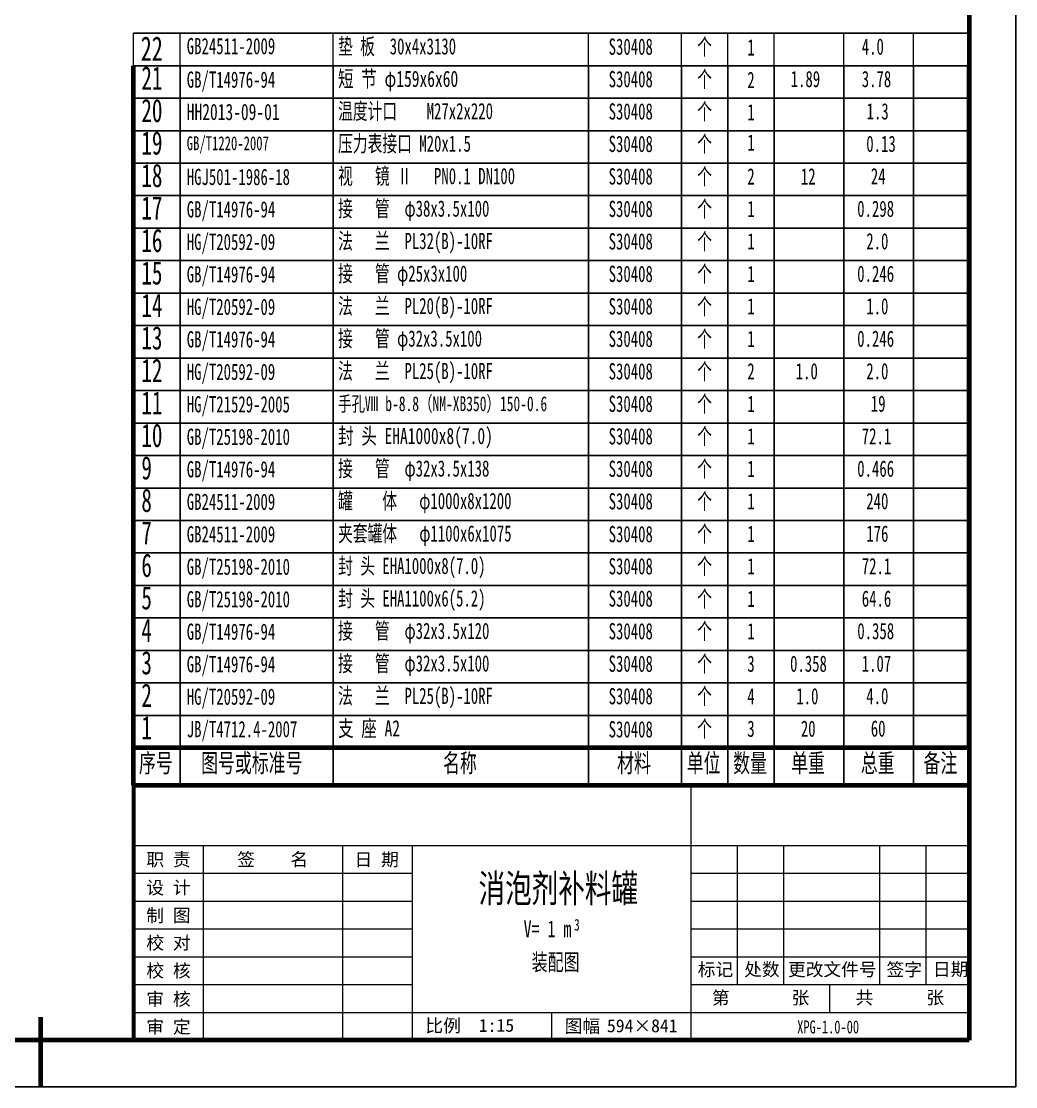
# Model space of a CAD drawing. Header units: millimetres. Extents: x -3150 to 3150, y -4455 to 4455.
# Drawn here: x -63 to 3150, y -4455 to -1011 of the extents above; entities that cross this region are included whole.
import ezdxf
from ezdxf.enums import TextEntityAlignment as Align

# ---------------------------------------------------------------- set-up
doc = ezdxf.new("R2010")
doc.units = ezdxf.units.MM
doc.layers.get('0').update_dxf_attribs({"lineweight": 0})
for name, color, linetype, lineweight in [('A 粗实线', 1, 'Continuous', 60), ('B 细实线', 7, 'Continuous', 20), ('C 文 字', 2, 'Continuous', 35), ('CAXAEB0', 7, 'Continuous', 70), ('CAXA尺寸线层', 3, 'Continuous', 25), ('CAXA细实线层', 7, 'Continuous', 25), ('J 标注尺寸', 2, 'Continuous', 35)]:
    doc.layers.add(name, color=color, linetype=linetype, lineweight=lineweight)
doc.styles.add('HZTXT', font='SimSun.ttf', dxfattribs={"width": 0.7})
doc.styles.add('标准', font='SimSun.ttf', dxfattribs={"width": 0.667})
doc.styles.add('标题中文', font='SIMFANG.TTF', dxfattribs={"width": 0.7})

# ---------------------------------------------------------------- blocks, each defined once
blk = doc.blocks.new('CAXBLOCK0', base_point=(3000, -4305))
at = {"layer": 'CAXAEB0', "color": 0, "linetype": 'Continuous', "lineweight": 25}
for p, q in [((3150, 4455), (3150, -4455)), ((3150, -4455), (-3150, -4455))]:
    blk.add_line(p, q, dxfattribs=at)
at = {"layer": 'CAXAEB0', "color": 0, "linetype": 'Continuous', "lineweight": 70}
for p, q in [((3000, 4305), (3000, -4305)), ((0, -4455), (0, -4230)), ((3000, -4305), (-2775, -4305))]:
    blk.add_line(p, q, dxfattribs=at)
blk = doc.blocks.new('CAXBLOCK104', base_point=(0, 0))
at = {"layer": 'CAXAEB0', "color": 0, "linetype": 'Continuous', "lineweight": 70}
for p, q in [((300, -3569.894985), (300, -3449.894985)), ((450, -3449.894985), (300, -3449.894985)), ((300, -3569.894985), (450, -3569.894985))]:
    blk.add_line(p, q, dxfattribs=at)
at = {"layer": 'CAXAEB0', "color": 0, "linetype": 'Continuous', "lineweight": 25}
blk.add_line((450, -3449.894985), (450, -3569.894985), dxfattribs=at)
at = {"layer": 'CAXAEB0', "color": 0, "linetype": 'Continuous', "lineweight": 25, "insert": (317.1726, -3468.794985), "char_height": 60, "attachment_point": 1, "style": '标准'}
blk.add_mtext('\\fSimSun|b0|i0|p34;序号', dxfattribs=at)
blk = doc.blocks.new('CAXBLOCK105', base_point=(0, 0))
at = {"layer": 'CAXAEB0', "color": 0, "linetype": 'Continuous', "lineweight": 25}
for p, q in [((450, -3569.894985), (450, -3449.894985)), ((945, -3449.894985), (945, -3569.894985))]:
    blk.add_line(p, q, dxfattribs=at)
at = {"layer": 'CAXAEB0', "color": 0, "linetype": 'Continuous', "lineweight": 70}
for p, q in [((945, -3449.894985), (450, -3449.894985)), ((450, -3569.894985), (945, -3569.894985))]:
    blk.add_line(p, q, dxfattribs=at)
at = {"layer": 'CAXAEB0', "color": 0, "linetype": 'Continuous', "lineweight": 25, "insert": (518.0178, -3468.794985), "char_height": 60, "attachment_point": 1, "style": '标准'}
blk.add_mtext('\\fSimSun|b0|i0|p34;图号或标准号', dxfattribs=at)
blk = doc.blocks.new('CAXBLOCK106', base_point=(0, 0))
at = {"layer": 'CAXAEB0', "color": 0, "linetype": 'Continuous', "lineweight": 25}
for p, q in [((945, -3569.894985), (945, -3449.894985)), ((1770, -3449.894985), (1770, -3569.894985))]:
    blk.add_line(p, q, dxfattribs=at)
at = {"layer": 'CAXAEB0', "color": 0, "linetype": 'Continuous', "lineweight": 70}
for p, q in [((1770, -3449.894985), (945, -3449.894985)), ((945, -3569.894985), (1770, -3569.894985))]:
    blk.add_line(p, q, dxfattribs=at)
at = {"layer": 'CAXAEB0', "color": 0, "linetype": 'Continuous', "lineweight": 25, "insert": (1299.6726, -3468.794985), "char_height": 60, "attachment_point": 1, "style": '标准'}
blk.add_mtext('\\fSimSun|b0|i0|p34;名称', dxfattribs=at)
blk = doc.blocks.new('CAXBLOCK107', base_point=(0, 0))
at = {"layer": 'CAXAEB0', "color": 0, "linetype": 'Continuous', "lineweight": 25}
for p, q in [((1770, -3569.894985), (1770, -3449.894985)), ((2070, -3449.894985), (2070, -3569.894985))]:
    blk.add_line(p, q, dxfattribs=at)
at = {"layer": 'CAXAEB0', "color": 0, "linetype": 'Continuous', "lineweight": 70}
for p, q in [((2070, -3449.894985), (1770, -3449.894985)), ((1770, -3569.894985), (2070, -3569.894985))]:
    blk.add_line(p, q, dxfattribs=at)
at = {"layer": 'CAXAEB0', "color": 0, "linetype": 'Continuous', "lineweight": 25, "insert": (1862.1726, -3468.794985), "char_height": 60, "attachment_point": 1, "style": '标准'}
blk.add_mtext('\\fSimSun|b0|i0|p34;材料', dxfattribs=at)
blk = doc.blocks.new('CAXBLOCK108', base_point=(0, 0))
at = {"layer": 'CAXAEB0', "color": 0, "linetype": 'Continuous', "lineweight": 25}
for p, q in [((2070, -3569.894985), (2070, -3449.894985)), ((2220, -3449.894985), (2220, -3569.894985))]:
    blk.add_line(p, q, dxfattribs=at)
at = {"layer": 'CAXAEB0', "color": 0, "linetype": 'Continuous', "lineweight": 70}
for p, q in [((2220, -3449.894985), (2070, -3449.894985)), ((2070, -3569.894985), (2220, -3569.894985))]:
    blk.add_line(p, q, dxfattribs=at)
at = {"layer": 'CAXAEB0', "color": 0, "linetype": 'Continuous', "lineweight": 25, "insert": (2087.1726, -3468.794985), "char_height": 60, "attachment_point": 1, "style": '标准'}
blk.add_mtext('\\fSimSun|b0|i0|p34;单位', dxfattribs=at)
blk = doc.blocks.new('CAXBLOCK109', base_point=(0, 0))
at = {"layer": 'CAXAEB0', "color": 0, "linetype": 'Continuous', "lineweight": 25}
for p, q in [((2220, -3569.894985), (2220, -3449.894985)), ((2370, -3449.894985), (2370, -3569.894985))]:
    blk.add_line(p, q, dxfattribs=at)
at = {"layer": 'CAXAEB0', "color": 0, "linetype": 'Continuous', "lineweight": 70}
for p, q in [((2370, -3449.894985), (2220, -3449.894985)), ((2220, -3569.894985), (2370, -3569.894985))]:
    blk.add_line(p, q, dxfattribs=at)
at = {"layer": 'CAXAEB0', "color": 0, "linetype": 'Continuous', "lineweight": 25, "insert": (2237.1726, -3468.794985), "char_height": 60, "attachment_point": 1, "style": '标准'}
blk.add_mtext('\\fSimSun|b0|i0|p34;数量', dxfattribs=at)
blk = doc.blocks.new('CAXBLOCK110', base_point=(0, 0))
at = {"layer": 'CAXAEB0', "color": 0, "linetype": 'Continuous', "lineweight": 25}
for p, q in [((2370, -3569.894985), (2370, -3449.894985)), ((2595, -3449.894985), (2595, -3569.894985))]:
    blk.add_line(p, q, dxfattribs=at)
at = {"layer": 'CAXAEB0', "color": 0, "linetype": 'Continuous', "lineweight": 70}
for p, q in [((2595, -3449.894985), (2370, -3449.894985)), ((2370, -3569.894985), (2595, -3569.894985))]:
    blk.add_line(p, q, dxfattribs=at)
at = {"layer": 'CAXAEB0', "color": 0, "linetype": 'Continuous', "lineweight": 25, "insert": (2424.6726, -3468.794985), "char_height": 60, "attachment_point": 1, "style": '标准'}
blk.add_mtext('\\fSimSun|b0|i0|p34;单重', dxfattribs=at)
blk = doc.blocks.new('CAXBLOCK111', base_point=(0, 0))
at = {"layer": 'CAXAEB0', "color": 0, "linetype": 'Continuous', "lineweight": 25}
for p, q in [((2595, -3569.894985), (2595, -3449.894985)), ((2820, -3449.894985), (2820, -3569.894985))]:
    blk.add_line(p, q, dxfattribs=at)
at = {"layer": 'CAXAEB0', "color": 0, "linetype": 'Continuous', "lineweight": 70}
for p, q in [((2820, -3449.894985), (2595, -3449.894985)), ((2595, -3569.894985), (2820, -3569.894985))]:
    blk.add_line(p, q, dxfattribs=at)
at = {"layer": 'CAXAEB0', "color": 0, "linetype": 'Continuous', "lineweight": 25, "insert": (2649.6726, -3468.794985), "char_height": 60, "attachment_point": 1, "style": '标准'}
blk.add_mtext('\\fSimSun|b0|i0|p34;总重', dxfattribs=at)
blk = doc.blocks.new('CAXBLOCK112', base_point=(0, 0))
at = {"layer": 'CAXAEB0', "color": 0, "linetype": 'Continuous', "lineweight": 25}
blk.add_line((2820, -3569.894985), (2820, -3449.894985), dxfattribs=at)
at = {"layer": 'CAXAEB0', "color": 0, "linetype": 'Continuous', "lineweight": 70}
for p, q in [((3000, -3449.894985), (2820, -3449.894985)), ((3000, -3449.894985), (3000, -3569.894985)), ((2820, -3569.894985), (3000, -3569.894985))]:
    blk.add_line(p, q, dxfattribs=at)
at = {"layer": 'CAXAEB0', "color": 0, "linetype": 'Continuous', "lineweight": 25, "insert": (2852.1726, -3468.794985), "char_height": 60, "attachment_point": 1, "style": '标准'}
blk.add_mtext('\\fSimSun|b0|i0|p34;备注', dxfattribs=at)
blk = doc.blocks.new('CAXBLOCK103', base_point=(300, -3569.9))
at = {"layer": 'CAXAEB0', "linetype": 'Continuous', "lineweight": 18}
for name in ['CAXBLOCK104', 'CAXBLOCK105', 'CAXBLOCK106', 'CAXBLOCK107', 'CAXBLOCK108', 'CAXBLOCK109', 'CAXBLOCK110', 'CAXBLOCK111', 'CAXBLOCK112']:
    blk.add_blockref(name, (0, 0), dxfattribs=at)
blk = doc.blocks.new('CAXBLOCK113', base_point=(300, -3449.894985))
at = {"layer": 'CAXAEB0', "color": 0, "linetype": 'Continuous', "lineweight": 25}
for p, q in [((3000, -3344.894985), (300, -3344.894985)), ((450, -3449.894985), (450, -3344.894985)), ((945, -3449.894985), (945, -3344.894985)), ((1770, -3449.894985), (1770, -3344.894985)), ((2070, -3449.894985), (2070, -3344.894985)), ((2220, -3449.894985), (2220, -3344.894985)), ((2370, -3449.894985), (2370, -3344.894985)), ((2595, -3449.894985), (2595, -3344.894985)), ((2820, -3449.894985), (2820, -3344.894985)), ((3000, -3449.894985), (300, -3449.894985))]:
    blk.add_line(p, q, dxfattribs=at)
at = {"layer": 'CAXAEB0', "color": 0, "linetype": 'Continuous', "lineweight": 70}
for p, q in [((300, -3449.894985), (300, -3344.894985)), ((3000, -3449.894985), (3000, -3344.894985))]:
    blk.add_line(p, q, dxfattribs=at)
at = {"layer": 'CAXAEB0', "color": 0, "linetype": 'Continuous', "lineweight": 25, "insert": (324.9, -3347.144985), "char_height": 75, "attachment_point": 1, "style": '标准'}
blk.add_mtext('\\fSimSun|b0|i0|p34;1', dxfattribs=at)
blk = doc.blocks.new('CAXBLOCK114', base_point=(300, -3344.894985))
at = {"layer": 'CAXAEB0', "color": 0, "linetype": 'Continuous', "lineweight": 25}
for p, q in [((3000, -3239.894985), (300, -3239.894985)), ((450, -3344.894985), (450, -3239.894985)), ((945, -3344.894985), (945, -3239.894985)), ((1770, -3344.894985), (1770, -3239.894985)), ((2070, -3344.894985), (2070, -3239.894985)), ((2220, -3344.894985), (2220, -3239.894985)), ((2370, -3344.894985), (2370, -3239.894985)), ((2595, -3344.894985), (2595, -3239.894985)), ((2820, -3344.894985), (2820, -3239.894985)), ((3000, -3344.894985), (300, -3344.894985))]:
    blk.add_line(p, q, dxfattribs=at)
at = {"layer": 'CAXAEB0', "color": 0, "linetype": 'Continuous', "lineweight": 70}
for p, q in [((300, -3344.894985), (300, -3239.894985)), ((3000, -3344.894985), (3000, -3239.894985))]:
    blk.add_line(p, q, dxfattribs=at)
at = {"layer": 'CAXAEB0', "color": 0, "linetype": 'Continuous', "lineweight": 25, "insert": (324.9, -3242.144985), "char_height": 75, "attachment_point": 1, "style": '标准'}
blk.add_mtext('\\fSimSun|b0|i0|p34;2', dxfattribs=at)
blk = doc.blocks.new('CAXBLOCK115', base_point=(300, -3239.894985))
at = {"layer": 'CAXAEB0', "color": 0, "linetype": 'Continuous', "lineweight": 25}
for p, q in [((3000, -3134.894985), (300, -3134.894985)), ((450, -3239.894985), (450, -3134.894985)), ((945, -3239.894985), (945, -3134.894985)), ((1770, -3239.894985), (1770, -3134.894985)), ((2070, -3239.894985), (2070, -3134.894985)), ((2220, -3239.894985), (2220, -3134.894985)), ((2370, -3239.894985), (2370, -3134.894985)), ((2595, -3239.894985), (2595, -3134.894985)), ((2820, -3239.894985), (2820, -3134.894985)), ((3000, -3239.894985), (300, -3239.894985))]:
    blk.add_line(p, q, dxfattribs=at)
at = {"layer": 'CAXAEB0', "color": 0, "linetype": 'Continuous', "lineweight": 70}
for p, q in [((300, -3239.894985), (300, -3134.894985)), ((3000, -3239.894985), (3000, -3134.894985))]:
    blk.add_line(p, q, dxfattribs=at)
at = {"layer": 'CAXAEB0', "color": 0, "linetype": 'Continuous', "lineweight": 25, "insert": (324.9, -3137.144985), "char_height": 75, "attachment_point": 1, "style": '标准'}
blk.add_mtext('\\fSimSun|b0|i0|p34;3', dxfattribs=at)
blk = doc.blocks.new('CAXBLOCK116', base_point=(300, -3134.894985))
at = {"layer": 'CAXAEB0', "color": 0, "linetype": 'Continuous', "lineweight": 25}
for p, q in [((3000, -3029.894985), (300, -3029.894985)), ((450, -3134.894985), (450, -3029.894985)), ((945, -3134.894985), (945, -3029.894985)), ((1770, -3134.894985), (1770, -3029.894985)), ((2070, -3134.894985), (2070, -3029.894985)), ((2220, -3134.894985), (2220, -3029.894985)), ((2370, -3134.894985), (2370, -3029.894985)), ((2595, -3134.894985), (2595, -3029.894985)), ((2820, -3134.894985), (2820, -3029.894985)), ((3000, -3134.894985), (300, -3134.894985))]:
    blk.add_line(p, q, dxfattribs=at)
at = {"layer": 'CAXAEB0', "color": 0, "linetype": 'Continuous', "lineweight": 70}
for p, q in [((300, -3134.894985), (300, -3029.894985)), ((3000, -3134.894985), (3000, -3029.894985))]:
    blk.add_line(p, q, dxfattribs=at)
at = {"layer": 'CAXAEB0', "color": 0, "linetype": 'Continuous', "lineweight": 25, "insert": (324.9, -3032.144985), "char_height": 75, "attachment_point": 1, "style": '标准'}
blk.add_mtext('\\fSimSun|b0|i0|p34;4', dxfattribs=at)
blk = doc.blocks.new('CAXBLOCK117', base_point=(300, -3029.894985))
at = {"layer": 'CAXAEB0', "color": 0, "linetype": 'Continuous', "lineweight": 25}
for p, q in [((3000, -2924.894985), (300, -2924.894985)), ((450, -3029.894985), (450, -2924.894985)), ((945, -3029.894985), (945, -2924.894985)), ((1770, -3029.894985), (1770, -2924.894985)), ((2070, -3029.894985), (2070, -2924.894985)), ((2220, -3029.894985), (2220, -2924.894985)), ((2370, -3029.894985), (2370, -2924.894985)), ((2595, -3029.894985), (2595, -2924.894985)), ((2820, -3029.894985), (2820, -2924.894985)), ((3000, -3029.894985), (300, -3029.894985))]:
    blk.add_line(p, q, dxfattribs=at)
at = {"layer": 'CAXAEB0', "color": 0, "linetype": 'Continuous', "lineweight": 70}
for p, q in [((300, -3029.894985), (300, -2924.894985)), ((3000, -3029.894985), (3000, -2924.894985))]:
    blk.add_line(p, q, dxfattribs=at)
at = {"layer": 'CAXAEB0', "color": 0, "linetype": 'Continuous', "lineweight": 25, "insert": (324.9, -2927.144985), "char_height": 75, "attachment_point": 1, "style": '标准'}
blk.add_mtext('\\fSimSun|b0|i0|p34;5', dxfattribs=at)
blk = doc.blocks.new('CAXBLOCK118', base_point=(300, -2924.894985))
at = {"layer": 'CAXAEB0', "color": 0, "linetype": 'Continuous', "lineweight": 25}
for p, q in [((3000, -2819.894985), (300, -2819.894985)), ((450, -2924.894985), (450, -2819.894985)), ((945, -2924.894985), (945, -2819.894985)), ((1770, -2924.894985), (1770, -2819.894985)), ((2070, -2924.894985), (2070, -2819.894985)), ((2220, -2924.894985), (2220, -2819.894985)), ((2370, -2924.894985), (2370, -2819.894985)), ((2595, -2924.894985), (2595, -2819.894985)), ((2820, -2924.894985), (2820, -2819.894985)), ((3000, -2924.894985), (300, -2924.894985))]:
    blk.add_line(p, q, dxfattribs=at)
at = {"layer": 'CAXAEB0', "color": 0, "linetype": 'Continuous', "lineweight": 70}
for p, q in [((300, -2924.894985), (300, -2819.894985)), ((3000, -2924.894985), (3000, -2819.894985))]:
    blk.add_line(p, q, dxfattribs=at)
at = {"layer": 'CAXAEB0', "color": 0, "linetype": 'Continuous', "lineweight": 25, "insert": (324.9, -2822.144985), "char_height": 75, "attachment_point": 1, "style": '标准'}
blk.add_mtext('\\fSimSun|b0|i0|p34;6', dxfattribs=at)
blk = doc.blocks.new('CAXBLOCK119', base_point=(300, -2819.894985))
at = {"layer": 'CAXAEB0', "color": 0, "linetype": 'Continuous', "lineweight": 25}
for p, q in [((3000, -2714.894985), (300, -2714.894985)), ((450, -2819.894985), (450, -2714.894985)), ((945, -2819.894985), (945, -2714.894985)), ((1770, -2819.894985), (1770, -2714.894985)), ((2070, -2819.894985), (2070, -2714.894985)), ((2220, -2819.894985), (2220, -2714.894985)), ((2370, -2819.894985), (2370, -2714.894985)), ((2595, -2819.894985), (2595, -2714.894985)), ((2820, -2819.894985), (2820, -2714.894985)), ((3000, -2819.894985), (300, -2819.894985))]:
    blk.add_line(p, q, dxfattribs=at)
at = {"layer": 'CAXAEB0', "color": 0, "linetype": 'Continuous', "lineweight": 70}
for p, q in [((300, -2819.894985), (300, -2714.894985)), ((3000, -2819.894985), (3000, -2714.894985))]:
    blk.add_line(p, q, dxfattribs=at)
at = {"layer": 'CAXAEB0', "color": 0, "linetype": 'Continuous', "lineweight": 25, "insert": (324.9, -2717.144985), "char_height": 75, "attachment_point": 1, "style": '标准'}
blk.add_mtext('\\fSimSun|b0|i0|p34;7', dxfattribs=at)
blk = doc.blocks.new('CAXBLOCK120', base_point=(300, -2714.894985))
at = {"layer": 'CAXAEB0', "color": 0, "linetype": 'Continuous', "lineweight": 25}
for p, q in [((3000, -2609.894985), (300, -2609.894985)), ((450, -2714.894985), (450, -2609.894985)), ((945, -2714.894985), (945, -2609.894985)), ((1770, -2714.894985), (1770, -2609.894985)), ((2070, -2714.894985), (2070, -2609.894985)), ((2220, -2714.894985), (2220, -2609.894985)), ((2370, -2714.894985), (2370, -2609.894985)), ((2595, -2714.894985), (2595, -2609.894985)), ((2820, -2714.894985), (2820, -2609.894985)), ((3000, -2714.894985), (300, -2714.894985))]:
    blk.add_line(p, q, dxfattribs=at)
at = {"layer": 'CAXAEB0', "color": 0, "linetype": 'Continuous', "lineweight": 70}
for p, q in [((300, -2714.894985), (300, -2609.894985)), ((3000, -2714.894985), (3000, -2609.894985))]:
    blk.add_line(p, q, dxfattribs=at)
at = {"layer": 'CAXAEB0', "color": 0, "linetype": 'Continuous', "lineweight": 25, "insert": (324.9, -2612.144985), "char_height": 75, "attachment_point": 1, "style": '标准'}
blk.add_mtext('\\fSimSun|b0|i0|p34;8', dxfattribs=at)
blk = doc.blocks.new('CAXBLOCK121', base_point=(300, -2609.894985))
at = {"layer": 'CAXAEB0', "color": 0, "linetype": 'Continuous', "lineweight": 25}
for p, q in [((3000, -2504.894985), (300, -2504.894985)), ((450, -2609.894985), (450, -2504.894985)), ((945, -2609.894985), (945, -2504.894985)), ((1770, -2609.894985), (1770, -2504.894985)), ((2070, -2609.894985), (2070, -2504.894985)), ((2220, -2609.894985), (2220, -2504.894985)), ((2370, -2609.894985), (2370, -2504.894985)), ((2595, -2609.894985), (2595, -2504.894985)), ((2820, -2609.894985), (2820, -2504.894985)), ((3000, -2609.894985), (300, -2609.894985))]:
    blk.add_line(p, q, dxfattribs=at)
at = {"layer": 'CAXAEB0', "color": 0, "linetype": 'Continuous', "lineweight": 70}
for p, q in [((300, -2609.894985), (300, -2504.894985)), ((3000, -2609.894985), (3000, -2504.894985))]:
    blk.add_line(p, q, dxfattribs=at)
at = {"layer": 'CAXAEB0', "color": 0, "linetype": 'Continuous', "lineweight": 25, "insert": (324.9, -2507.144985), "char_height": 75, "attachment_point": 1, "style": '标准'}
blk.add_mtext('\\fSimSun|b0|i0|p34;9', dxfattribs=at)
blk = doc.blocks.new('CAXBLOCK122', base_point=(300, -2504.894985))
at = {"layer": 'CAXAEB0', "color": 0, "linetype": 'Continuous', "lineweight": 25}
for p, q in [((3000, -2399.894985), (300, -2399.894985)), ((450, -2504.894985), (450, -2399.894985)), ((945, -2504.894985), (945, -2399.894985)), ((1770, -2504.894985), (1770, -2399.894985)), ((2070, -2504.894985), (2070, -2399.894985)), ((2220, -2504.894985), (2220, -2399.894985)), ((2370, -2504.894985), (2370, -2399.894985)), ((2595, -2504.894985), (2595, -2399.894985)), ((2820, -2504.894985), (2820, -2399.894985)), ((3000, -2504.894985), (300, -2504.894985))]:
    blk.add_line(p, q, dxfattribs=at)
at = {"layer": 'CAXAEB0', "color": 0, "linetype": 'Continuous', "lineweight": 70}
for p, q in [((300, -2504.894985), (300, -2399.894985)), ((3000, -2504.894985), (3000, -2399.894985))]:
    blk.add_line(p, q, dxfattribs=at)
at = {"layer": 'CAXAEB0', "color": 0, "linetype": 'Continuous', "lineweight": 25, "insert": (324.9, -2402.144985), "char_height": 75, "attachment_point": 1, "style": '标准'}
blk.add_mtext('\\fSimSun|b0|i0|p34;10', dxfattribs=at)
blk = doc.blocks.new('CAXBLOCK123', base_point=(300, -2399.894985))
at = {"layer": 'CAXAEB0', "color": 0, "linetype": 'Continuous', "lineweight": 25}
for p, q in [((3000, -2294.894985), (300, -2294.894985)), ((450, -2399.894985), (450, -2294.894985)), ((945, -2399.894985), (945, -2294.894985)), ((1770, -2399.894985), (1770, -2294.894985)), ((2070, -2399.894985), (2070, -2294.894985)), ((2220, -2399.894985), (2220, -2294.894985)), ((2370, -2399.894985), (2370, -2294.894985)), ((2595, -2399.894985), (2595, -2294.894985)), ((2820, -2399.894985), (2820, -2294.894985)), ((3000, -2399.894985), (300, -2399.894985))]:
    blk.add_line(p, q, dxfattribs=at)
at = {"layer": 'CAXAEB0', "color": 0, "linetype": 'Continuous', "lineweight": 70}
for p, q in [((300, -2399.894985), (300, -2294.894985)), ((3000, -2399.894985), (3000, -2294.894985))]:
    blk.add_line(p, q, dxfattribs=at)
at = {"layer": 'CAXAEB0', "color": 0, "linetype": 'Continuous', "lineweight": 25, "insert": (324.9, -2297.144985), "char_height": 75, "attachment_point": 1, "style": '标准'}
blk.add_mtext('\\fSimSun|b0|i0|p34;11', dxfattribs=at)
blk = doc.blocks.new('CAXBLOCK124', base_point=(300, -2294.894985))
at = {"layer": 'CAXAEB0', "color": 0, "linetype": 'Continuous', "lineweight": 25}
for p, q in [((3000, -2189.894985), (300, -2189.894985)), ((450, -2294.894985), (450, -2189.894985)), ((945, -2294.894985), (945, -2189.894985)), ((1770, -2294.894985), (1770, -2189.894985)), ((2070, -2294.894985), (2070, -2189.894985)), ((2220, -2294.894985), (2220, -2189.894985)), ((2370, -2294.894985), (2370, -2189.894985)), ((2595, -2294.894985), (2595, -2189.894985)), ((2820, -2294.894985), (2820, -2189.894985)), ((3000, -2294.894985), (300, -2294.894985))]:
    blk.add_line(p, q, dxfattribs=at)
at = {"layer": 'CAXAEB0', "color": 0, "linetype": 'Continuous', "lineweight": 70}
for p, q in [((300, -2294.894985), (300, -2189.894985)), ((3000, -2294.894985), (3000, -2189.894985))]:
    blk.add_line(p, q, dxfattribs=at)
at = {"layer": 'CAXAEB0', "color": 0, "linetype": 'Continuous', "lineweight": 25, "insert": (324.9, -2192.144985), "char_height": 75, "attachment_point": 1, "style": '标准'}
blk.add_mtext('\\fSimSun|b0|i0|p34;12', dxfattribs=at)
blk = doc.blocks.new('CAXBLOCK125', base_point=(300, -2189.894985))
at = {"layer": 'CAXAEB0', "color": 0, "linetype": 'Continuous', "lineweight": 25}
for p, q in [((3000, -2084.894985), (300, -2084.894985)), ((450, -2189.894985), (450, -2084.894985)), ((945, -2189.894985), (945, -2084.894985)), ((1770, -2189.894985), (1770, -2084.894985)), ((2070, -2189.894985), (2070, -2084.894985)), ((2220, -2189.894985), (2220, -2084.894985)), ((2370, -2189.894985), (2370, -2084.894985)), ((2595, -2189.894985), (2595, -2084.894985)), ((2820, -2189.894985), (2820, -2084.894985)), ((3000, -2189.894985), (300, -2189.894985))]:
    blk.add_line(p, q, dxfattribs=at)
at = {"layer": 'CAXAEB0', "color": 0, "linetype": 'Continuous', "lineweight": 70}
for p, q in [((300, -2189.894985), (300, -2084.894985)), ((3000, -2189.894985), (3000, -2084.894985))]:
    blk.add_line(p, q, dxfattribs=at)
at = {"layer": 'CAXAEB0', "color": 0, "linetype": 'Continuous', "lineweight": 25, "insert": (324.9, -2087.144985), "char_height": 75, "attachment_point": 1, "style": '标准'}
blk.add_mtext('\\fSimSun|b0|i0|p34;13', dxfattribs=at)
blk = doc.blocks.new('CAXBLOCK126', base_point=(300, -2084.894985))
at = {"layer": 'CAXAEB0', "color": 0, "linetype": 'Continuous', "lineweight": 25}
for p, q in [((3000, -1979.894985), (300, -1979.894985)), ((450, -2084.894985), (450, -1979.894985)), ((945, -2084.894985), (945, -1979.894985)), ((1770, -2084.894985), (1770, -1979.894985)), ((2070, -2084.894985), (2070, -1979.894985)), ((2220, -2084.894985), (2220, -1979.894985)), ((2370, -2084.894985), (2370, -1979.894985)), ((2595, -2084.894985), (2595, -1979.894985)), ((2820, -2084.894985), (2820, -1979.894985)), ((3000, -2084.894985), (300, -2084.894985))]:
    blk.add_line(p, q, dxfattribs=at)
at = {"layer": 'CAXAEB0', "color": 0, "linetype": 'Continuous', "lineweight": 70}
for p, q in [((300, -2084.894985), (300, -1979.894985)), ((3000, -2084.894985), (3000, -1979.894985))]:
    blk.add_line(p, q, dxfattribs=at)
at = {"layer": 'CAXAEB0', "color": 0, "linetype": 'Continuous', "lineweight": 25, "insert": (324.9, -1982.144985), "char_height": 75, "attachment_point": 1, "style": '标准'}
blk.add_mtext('\\fSimSun|b0|i0|p34;14', dxfattribs=at)
blk = doc.blocks.new('CAXBLOCK127', base_point=(300, -1979.894985))
at = {"layer": 'CAXAEB0', "color": 0, "linetype": 'Continuous', "lineweight": 25}
for p, q in [((3000, -1874.894985), (300, -1874.894985)), ((450, -1979.894985), (450, -1874.894985)), ((945, -1979.894985), (945, -1874.894985)), ((1770, -1979.894985), (1770, -1874.894985)), ((2070, -1979.894985), (2070, -1874.894985)), ((2220, -1979.894985), (2220, -1874.894985)), ((2370, -1979.894985), (2370, -1874.894985)), ((2595, -1979.894985), (2595, -1874.894985)), ((2820, -1979.894985), (2820, -1874.894985)), ((3000, -1979.894985), (300, -1979.894985))]:
    blk.add_line(p, q, dxfattribs=at)
at = {"layer": 'CAXAEB0', "color": 0, "linetype": 'Continuous', "lineweight": 70}
for p, q in [((300, -1979.894985), (300, -1874.894985)), ((3000, -1979.894985), (3000, -1874.894985))]:
    blk.add_line(p, q, dxfattribs=at)
at = {"layer": 'CAXAEB0', "color": 0, "linetype": 'Continuous', "lineweight": 25, "insert": (324.9, -1877.144985), "char_height": 75, "attachment_point": 1, "style": '标准'}
blk.add_mtext('\\fSimSun|b0|i0|p34;15', dxfattribs=at)
blk = doc.blocks.new('CAXBLOCK128', base_point=(300, -1874.894985))
at = {"layer": 'CAXAEB0', "color": 0, "linetype": 'Continuous', "lineweight": 25}
for p, q in [((3000, -1769.894985), (300, -1769.894985)), ((450, -1874.894985), (450, -1769.894985)), ((945, -1874.894985), (945, -1769.894985)), ((1770, -1874.894985), (1770, -1769.894985)), ((2070, -1874.894985), (2070, -1769.894985)), ((2220, -1874.894985), (2220, -1769.894985)), ((2370, -1874.894985), (2370, -1769.894985)), ((2595, -1874.894985), (2595, -1769.894985)), ((2820, -1874.894985), (2820, -1769.894985)), ((3000, -1874.894985), (300, -1874.894985))]:
    blk.add_line(p, q, dxfattribs=at)
at = {"layer": 'CAXAEB0', "color": 0, "linetype": 'Continuous', "lineweight": 70}
for p, q in [((300, -1874.894985), (300, -1769.894985)), ((3000, -1874.894985), (3000, -1769.894985))]:
    blk.add_line(p, q, dxfattribs=at)
at = {"layer": 'CAXAEB0', "color": 0, "linetype": 'Continuous', "lineweight": 25, "insert": (324.9, -1772.144985), "char_height": 75, "attachment_point": 1, "style": '标准'}
blk.add_mtext('\\fSimSun|b0|i0|p34;16', dxfattribs=at)
blk = doc.blocks.new('CAXBLOCK129', base_point=(300, -1769.894985))
at = {"layer": 'CAXAEB0', "color": 0, "linetype": 'Continuous', "lineweight": 25}
for p, q in [((3000, -1664.894985), (300, -1664.894985)), ((450, -1769.894985), (450, -1664.894985)), ((945, -1769.894985), (945, -1664.894985)), ((1770, -1769.894985), (1770, -1664.894985)), ((2070, -1769.894985), (2070, -1664.894985)), ((2220, -1769.894985), (2220, -1664.894985)), ((2370, -1769.894985), (2370, -1664.894985)), ((2595, -1769.894985), (2595, -1664.894985)), ((2820, -1769.894985), (2820, -1664.894985)), ((3000, -1769.894985), (300, -1769.894985))]:
    blk.add_line(p, q, dxfattribs=at)
at = {"layer": 'CAXAEB0', "color": 0, "linetype": 'Continuous', "lineweight": 70}
for p, q in [((300, -1769.894985), (300, -1664.894985)), ((3000, -1769.894985), (3000, -1664.894985))]:
    blk.add_line(p, q, dxfattribs=at)
at = {"layer": 'CAXAEB0', "color": 0, "linetype": 'Continuous', "lineweight": 25, "insert": (324.9, -1667.144985), "char_height": 75, "attachment_point": 1, "style": '标准'}
blk.add_mtext('\\fSimSun|b0|i0|p34;17', dxfattribs=at)
blk = doc.blocks.new('CAXBLOCK130', base_point=(300, -1664.894985))
at = {"layer": 'CAXAEB0', "color": 0, "linetype": 'Continuous', "lineweight": 25}
for p, q in [((3000, -1559.894985), (300, -1559.894985)), ((450, -1664.894985), (450, -1559.894985)), ((945, -1664.894985), (945, -1559.894985)), ((1770, -1664.894985), (1770, -1559.894985)), ((2070, -1664.894985), (2070, -1559.894985)), ((2220, -1664.894985), (2220, -1559.894985)), ((2370, -1664.894985), (2370, -1559.894985)), ((2595, -1664.894985), (2595, -1559.894985)), ((2820, -1664.894985), (2820, -1559.894985)), ((3000, -1664.894985), (300, -1664.894985))]:
    blk.add_line(p, q, dxfattribs=at)
at = {"layer": 'CAXAEB0', "color": 0, "linetype": 'Continuous', "lineweight": 70}
for p, q in [((300, -1664.894985), (300, -1559.894985)), ((3000, -1664.894985), (3000, -1559.894985))]:
    blk.add_line(p, q, dxfattribs=at)
at = {"layer": 'CAXAEB0', "color": 0, "linetype": 'Continuous', "lineweight": 25, "insert": (324.9, -1562.144985), "char_height": 75, "attachment_point": 1, "style": '标准'}
blk.add_mtext('\\fSimSun|b0|i0|p34;18', dxfattribs=at)
blk = doc.blocks.new('CAXBLOCK131', base_point=(300, -1559.894985))
at = {"layer": 'CAXAEB0', "color": 0, "linetype": 'Continuous', "lineweight": 25}
for p, q in [((3000, -1454.894985), (300, -1454.894985)), ((450, -1559.894985), (450, -1454.894985)), ((945, -1559.894985), (945, -1454.894985)), ((1770, -1559.894985), (1770, -1454.894985)), ((2070, -1559.894985), (2070, -1454.894985)), ((2220, -1559.894985), (2220, -1454.894985)), ((2370, -1559.894985), (2370, -1454.894985)), ((2595, -1559.894985), (2595, -1454.894985)), ((2820, -1559.894985), (2820, -1454.894985)), ((3000, -1559.894985), (300, -1559.894985))]:
    blk.add_line(p, q, dxfattribs=at)
at = {"layer": 'CAXAEB0', "color": 0, "linetype": 'Continuous', "lineweight": 70}
for p, q in [((300, -1559.894985), (300, -1454.894985)), ((3000, -1559.894985), (3000, -1454.894985))]:
    blk.add_line(p, q, dxfattribs=at)
at = {"layer": 'CAXAEB0', "color": 0, "linetype": 'Continuous', "lineweight": 25, "insert": (324.9, -1457.144985), "char_height": 75, "attachment_point": 1, "style": '标准'}
blk.add_mtext('\\fSimSun|b0|i0|p34;19', dxfattribs=at)
blk = doc.blocks.new('CAXBLOCK132', base_point=(300, -1454.894985))
at = {"layer": 'CAXAEB0', "color": 0, "linetype": 'Continuous', "lineweight": 25}
for p, q in [((3000, -1349.894985), (300, -1349.894985)), ((450, -1454.894985), (450, -1349.894985)), ((945, -1454.894985), (945, -1349.894985)), ((1770, -1454.894985), (1770, -1349.894985)), ((2070, -1454.894985), (2070, -1349.894985)), ((2220, -1454.894985), (2220, -1349.894985)), ((2370, -1454.894985), (2370, -1349.894985)), ((2595, -1454.894985), (2595, -1349.894985)), ((2820, -1454.894985), (2820, -1349.894985)), ((3000, -1454.894985), (300, -1454.894985))]:
    blk.add_line(p, q, dxfattribs=at)
at = {"layer": 'CAXAEB0', "color": 0, "linetype": 'Continuous', "lineweight": 70}
for p, q in [((300, -1454.894985), (300, -1349.894985)), ((3000, -1454.894985), (3000, -1349.894985))]:
    blk.add_line(p, q, dxfattribs=at)
at = {"layer": 'CAXAEB0', "color": 0, "linetype": 'Continuous', "lineweight": 25, "insert": (324.9, -1352.144985), "char_height": 75, "attachment_point": 1, "style": '标准'}
blk.add_mtext('\\fSimSun|b0|i0|p34;20', dxfattribs=at)
blk = doc.blocks.new('CAXBLOCK133', base_point=(300, -1349.894985))
at = {"layer": 'CAXAEB0', "color": 0, "linetype": 'Continuous', "lineweight": 25}
for p, q in [((3000, -1244.894985), (300, -1244.894985)), ((450, -1349.894985), (450, -1244.894985)), ((945, -1349.894985), (945, -1244.894985)), ((1770, -1349.894985), (1770, -1244.894985)), ((2070, -1349.894985), (2070, -1244.894985)), ((2220, -1349.894985), (2220, -1244.894985)), ((2370, -1349.894985), (2370, -1244.894985)), ((2595, -1349.894985), (2595, -1244.894985)), ((2820, -1349.894985), (2820, -1244.894985)), ((3000, -1349.894985), (300, -1349.894985))]:
    blk.add_line(p, q, dxfattribs=at)
at = {"layer": 'CAXAEB0', "color": 0, "linetype": 'Continuous', "lineweight": 70}
for p, q in [((300, -1349.894985), (300, -1244.894985)), ((3000, -1349.894985), (3000, -1244.894985))]:
    blk.add_line(p, q, dxfattribs=at)
at = {"layer": 'CAXAEB0', "color": 0, "linetype": 'Continuous', "lineweight": 25, "insert": (324.9, -1247.144985), "char_height": 75, "attachment_point": 1, "style": '标准'}
blk.add_mtext('\\fSimSun|b0|i0|p34;21', dxfattribs=at)
blk = doc.blocks.new('CAXBLOCK102', base_point=(0, 0))
at = {"layer": 'CAXAEB0', "linetype": 'Continuous', "lineweight": 18}
for name, p in [('CAXBLOCK133', (300, -1349.894985)), ('CAXBLOCK132', (300, -1454.894985)), ('CAXBLOCK131', (300, -1559.894985)), ('CAXBLOCK130', (300, -1664.894985)), ('CAXBLOCK129', (300, -1769.894985)), ('CAXBLOCK128', (300, -1874.894985)), ('CAXBLOCK127', (300, -1979.894985)), ('CAXBLOCK126', (300, -2084.894985)), ('CAXBLOCK125', (300, -2189.894985)), ('CAXBLOCK124', (300, -2294.894985)), ('CAXBLOCK123', (300, -2399.894985)), ('CAXBLOCK122', (300, -2504.894985)), ('CAXBLOCK121', (300, -2609.894985)), ('CAXBLOCK120', (300, -2714.894985)), ('CAXBLOCK119', (300, -2819.894985)), ('CAXBLOCK118', (300, -2924.894985)), ('CAXBLOCK117', (300, -3029.894985)), ('CAXBLOCK116', (300, -3134.894985)), ('CAXBLOCK115', (300, -3239.894985)), ('CAXBLOCK114', (300, -3344.894985)), ('CAXBLOCK113', (300, -3449.894985)), ('CAXBLOCK103', (300, -3569.894985))]:
    blk.add_blockref(name, p, dxfattribs=at)

msp = doc.modelspace()

# ---------------------------------------------------------------- linework, layer by layer
at = {"linetype": 'Continuous', "lineweight": 0}
for p, q in [((300, -1155), (300, -1050)), ((450, -1155), (450, -1050)), ((945, -1155), (945, -1050)), ((1770, -1155), (1770, -1050)), ((2070, -1155), (2070, -1050)), ((2220, -1155), (2220, -1050)), ((2370, -1155), (2370, -1050)), ((2595, -1155), (2595, -1050)), ((2820, -1155), (2820, -1050))]:
    msp.add_line(p, q, dxfattribs=at)
at = {"layer": 'A 粗实线', "color": 1}
msp.add_line((300, -3480), (300, -4305), dxfattribs=at)
at = {"layer": 'B 细实线'}
for p, q in [((2100, -3480), (2100, -4305)), ((300, -3675), (3000, -3675)), ((525, -3675), (525, -4305)), ((975, -3675), (975, -4305)), ((1200, -3675), (1200, -4305)), ((2250, -3675), (2250, -4125)), ((2400, -3675), (2400, -4125)), ((2709.696, -3675), (2709.696, -4125)), ((2859.696, -3675), (2859.696, -4125)), ((300, -3765), (1200, -3765)), ((2100, -3765), (3000, -3765)), ((300, -3855), (1200, -3855)), ((2100, -3855), (3000, -3855)), ((300, -3945), (1200, -3945)), ((2100, -3945), (3000, -3945)), ((300, -4035), (1200, -4035)), ((2100, -4035), (3000, -4035)), ((300, -4125), (1200, -4125)), ((2100, -4125), (3000, -4125)), ((2550, -4215), (2550, -4125)), ((300, -4215), (3000, -4215)), ((1650, -4215), (1650, -4305))]:
    msp.add_line(p, q, dxfattribs=at)
at = {"layer": 'CAXA细实线层', "linetype": 'Continuous', "lineweight": 25}
msp.add_line((299.375, -1050), (3000, -1050), dxfattribs=at)

# ---------------------------------------------------------------- block references
at = {"layer": 'CAXAEB0', "linetype": 'Continuous', "lineweight": 70}
msp.add_blockref('CAXBLOCK0', (3000, -4305), dxfattribs=at)
at = {"layer": 'CAXAEB0', "linetype": 'Continuous', "lineweight": 18}
msp.add_blockref('CAXBLOCK102', (0, 89.895), dxfattribs=at)

# ---------------------------------------------------------------- texts
at = {"layer": 'C 文 字', "style": '标题中文', "oblique": 0.5}
msp.add_text('职 责', height=42, rotation=0.095868, dxfattribs=at).set_placement((412.287, -3720.844), align=Align.MIDDLE_CENTER)
for s, p in [('签    名', (749.124, -3719.27)), ('日 期', (1084.976, -3720.162)), ('设 计', (412.287, -3810.844)), ('制 图', (412.287, -3900.844)), ('校 对', (412.287, -3989.251)), ('校 核', (412.287, -4079.251)), ('标记', (2179.923, -4075.26)), ('处数', (2329.923, -4075.26)), ('更改文件号', (2557.347, -4075.26)), ('签字', (2789.619, -4075.26)), ('日期', (2939.619, -4075.26)), ('审 核', (412.287, -4170.844)), ('第       张', (2325.48, -4166.703)), ('共      张', (2775.48, -4166.703)), ('审 定', (412.287, -4260.844)), ('比例', (1299.951, -4256.975)), ('图幅', (1749.951, -4258.327)), ('1:15', (1472.186, -4256.975)), ('594×841', (1943.309, -4258.327))]:
    msp.add_text(s, height=42, rotation=0.095868, dxfattribs=at).set_placement(p, align=Align.MIDDLE)
at = {"layer": 'C 文 字', "insert": (2443.921, -4241.008), "char_height": 42, "attachment_point": 1, "rotation": 0.095868, "style": '标题中文'}
msp.add_mtext('\\fSimSun|b0|i0|p34;XPG-1.0-00', dxfattribs=at)
at = {"layer": 'CAXA尺寸线层', "linetype": 'Continuous', "lineweight": 25, "attachment_point": 1}
for s, insert, char_height, style in [('\\fSimSun|b0|i0|p34;22 ', (322.78, -1060.475), 78.75, '标准'), ('\\fSimSun|b0|i0|p34;GB24511-2009', (471.595, -1065.411), 52.5, '标准'), ('{\\fSimSun|b0|i0|c134|p34;垫 板  30x4x3130}', (960.397, -1066.101), 52.5, '标准'), ('\\fSimSun|b0|i0|p34;S30408', (1834.76, -1067.148), 52.5, '标准'), ('\\fSimSun|b0|i0|p34;个', (2120.891, -1067.148), 52.5, '标准'), ('\\fSimSun|b0|i0|p34;4.0', (2652.635, -1066.754), 52.5, '标准'), ('\\fSimSun|b0|i0|p34;1', (2282.906, -1069.535), 52.5, '标准'), ('\\fSimSun|b0|i0|p34;GB/T14976-94', (471.595, -1173.717), 52.5, '标准'), ('{\\fSimSun|b0|i0|c134|p34;短 节 φ159x6x60}', (960.397, -1171.101), 52.5, 'HZTXT'), ('\\fSimSun|b0|i0|p34;个', (2120.891, -1172.148), 52.5, '标准'), ('\\fSimSun|b0|i0|p34;S30408', (1834.76, -1172.148), 52.5, '标准'), ('\\fSimSun|b0|i0|p34;2', (2282.906, -1174.535), 52.5, '标准'), ('\\fSimSun|b0|i0|p34;1.89', (2422.985, -1171.754), 52.5, '标准'), ('\\fSimSun|b0|i0|p34;3.78', (2652.635, -1171.754), 52.5, '标准'), ('\\fSimSun|b0|i0|p34;个', (2120.891, -1276.513), 52.5, '标准'), ('\\fSimSun|b0|i0|p34;S30408', (1834.76, -1276.513), 52.5, '标准'), ('\\fSimSun|b0|i0|p34;1', (2282.906, -1278.9), 52.5, '标准'), ('\\fSimSun|b0|i0|p34;个', (2120.891, -1381.513), 52.5, '标准'), ('\\fSimSun|b0|i0|p34;S30408', (1834.76, -1381.513), 52.5, '标准'), ('\\fSimSun|b0|i0|p34;视   镜 Ⅱ   PN0.1 DN100', (960.397, -1485.466), 52.5, '标准'), ('\\fSimSun|b0|i0|p34;个', (2120.891, -1486.513), 52.5, '标准'), ('\\fSimSun|b0|i0|p34;HGJ501-1986-18', (471.595, -1488.082), 52.5, '标准'), ('\\fSimSun|b0|i0|p34;S30408', (1834.76, -1486.513), 52.5, '标准'), ('\\fSimSun|b0|i0|p34;2', (2282.906, -1486.513), 52.5, '标准'), ('\\fSimSun|b0|i0|p34;12', (2455.814, -1486.513), 52.5, '标准'), ('\\fSimSun|b0|i0|p34;24', (2681.872, -1486.119), 52.5, '标准'), ('{\\fSimSun|b0|i0|c134|p34;接   管  φ38x3.5x100}', (960.397, -1590.406), 52.5, '标准'), ('\\fSimSun|b0|i0|p34;个', (2120.891, -1591.513), 52.5, '标准'), ('\\fSimSun|b0|i0|p34;GB/T14976-94', (471.595, -1593.022), 52.5, '标准'), ('\\fSimSun|b0|i0|p34;S30408', (1834.76, -1591.513), 52.5, '标准'), ('\\fSimSun|b0|i0|p34;1', (2282.906, -1591.483), 52.5, '标准'), ('\\fSimSun|b0|i0|p34;0.298', (2638.016, -1591.119), 52.5, '标准'), ('\\fSimSun|b0|i0|p34;HG/T20592-09', (471.595, -1698.022), 52.5, '标准'), ('{\\fSimSun|b0|i0|c134|p34;法   兰  PL32(B)-10RF}', (960.397, -1695.406), 52.5, '标准'), ('\\fSimSun|b0|i0|p34;S30408', (1834.76, -1696.513), 52.5, '标准'), ('\\fSimSun|b0|i0|p34;个', (2120.891, -1696.513), 52.5, '标准'), ('\\fSimSun|b0|i0|p34;1', (2282.906, -1696.483), 52.5, '标准'), ('\\fSimSun|b0|i0|p34;2.0', (2667.253, -1696.119), 52.5, '标准'), ('\\fSimSun|b0|i0|p34;GB/T14976-94', (471.595, -1803.052), 52.5, '标准'), ('\\fSimSun|b0|i0|p34;S30408', (1834.76, -1801.513), 52.5, '标准'), ('\\fSimSun|b0|i0|p34;个', (2120.891, -1801.513), 52.5, '标准'), ('\\fSimSun|b0|i0|p34;1', (2282.906, -1801.513), 52.5, '标准'), ('\\fSimSun|b0|i0|p34;0.246', (2638.016, -1801.119), 52.5, '标准'), ('\\fSimSun|b0|i0|p34;HG/T20592-09', (471.595, -1908.052), 52.5, '标准'), ('\\fSimSun|b0|i0|p34;S30408', (1834.76, -1906.513), 52.5, '标准'), ('\\fSimSun|b0|i0|p34;个', (2120.891, -1906.513), 52.5, '标准'), ('\\fSimSun|b0|i0|p34;1', (2282.906, -1906.513), 52.5, '标准'), ('\\fSimSun|b0|i0|p34;1.0', (2667.253, -1906.119), 52.5, '标准'), ('\\fSimSun|b0|i0|p34;GB/T14976-94', (471.595, -2013.082), 52.5, '标准'), ('{\\fSimSun|b0|i0|c134|p34;接   管 φ32x3.5x100}', (960.397, -2010.466), 52.5, '标准'), ('\\fSimSun|b0|i0|p34;S30408', (1834.76, -2011.513), 52.5, '标准'), ('\\fSimSun|b0|i0|p34;个', (2120.891, -2011.513), 52.5, '标准'), ('\\fSimSun|b0|i0|p34;1', (2282.906, -2011.513), 52.5, '标准'), ('\\fSimSun|b0|i0|p34;0.246', (2638.016, -2011.119), 52.5, '标准'), ('\\fSimSun|b0|i0|p34;HG/T20592-09', (471.595, -2118.082), 52.5, '标准'), ('{\\fSimSun|b0|i0|c134|p34;法   兰  PL25(B)-10RF}', (960.397, -2115.466), 52.5, '标准'), ('\\fSimSun|b0|i0|p34;S30408', (1834.76, -2116.513), 52.5, '标准'), ('\\fSimSun|b0|i0|p34;个', (2120.891, -2116.513), 52.5, '标准'), ('\\fSimSun|b0|i0|p34;2', (2282.906, -2116.513), 52.5, '标准'), ('\\fSimSun|b0|i0|p34;1.0', (2439.217, -2116.119), 52.5, '标准'), ('\\fSimSun|b0|i0|p34;2.0', (2667.253, -2116.119), 52.5, '标准'), ('\\fSimSun|b0|i0|p34;HG/T21529-2005', (471.595, -2223.082), 52.5, '标准'), ('\\fSimSun|b0|i0|p34;手孔Ⅷ b-8.8（NM-XB350）150-0.6', (960.397, -2223.549), 48, '标准'), ('\\fSimSun|b0|i0|p34;S30408', (1834.76, -2221.513), 52.5, '标准'), ('\\fSimSun|b0|i0|p34;个', (2120.891, -2221.513), 52.5, '标准'), ('\\fSimSun|b0|i0|p34;1', (2282.906, -2221.513), 52.5, '标准'), ('\\fSimSun|b0|i0|p34;19', (2681.872, -2221.119), 52.5, '标准'), ('\\fSimSun|b0|i0|p34;GB/T25198-2010', (471.595, -2328.082), 52.5, '标准'), ('{\\fSimSun|b0|i0|c134|p34;封 头 EHA1000x8(7.0)}', (960.397, -2325.466), 52.5, 'HZTXT'), ('\\fSimSun|b0|i0|p34;S30408', (1834.76, -2326.513), 52.5, '标准'), ('\\fSimSun|b0|i0|p34;个', (2120.891, -2326.513), 52.5, '标准'), ('\\fSimSun|b0|i0|p34;1', (2282.906, -2326.513), 52.5, '标准'), ('72.1', (2652.635, -2326.119), 52.5, '标准'), ('\\fSimSun|b0|i0|p34;GB/T14976-94', (471.595, -2433.082), 52.5, '标准'), ('\\fSimSun|b0|i0|p34;S30408', (1834.76, -2431.513), 52.5, '标准'), ('\\fSimSun|b0|i0|p34;个', (2120.891, -2431.513), 52.5, '标准'), ('\\fSimSun|b0|i0|p34;1', (2282.906, -2431.513), 52.5, '标准'), ('\\fSimSun|b0|i0|p34;0.466', (2638.016, -2431.119), 52.5, '标准'), ('\\fSimSun|b0|i0|p34;GB24511-2009', (471.595, -2538.082), 52.5, '标准'), ('\\fSimSun|b0|i0|p34;罐    体   φ1000x8x1200', (960.397, -2535.466), 52.5, '标准'), ('\\fSimSun|b0|i0|p34;S30408', (1834.76, -2536.513), 52.5, '标准'), ('\\fSimSun|b0|i0|p34;个', (2120.891, -2536.513), 52.5, '标准'), ('\\fSimSun|b0|i0|p34;1', (2282.906, -2536.513), 52.5, '标准'), ('\\fSimSun|b0|i0|p34;240', (2667.253, -2536.119), 52.5, '标准'), ('\\fSimSun|b0|i0|p34;GB24511-2009', (471.595, -2643.082), 52.5, '标准'), ('\\fSimSun|b0|i0|p34;夹套罐体   φ1100x6x1075', (960.397, -2640.466), 52.5, '标准'), ('\\fSimSun|b0|i0|p34;S30408', (1834.76, -2642.675), 52.5, '标准'), ('\\fSimSun|b0|i0|p34;个', (2120.891, -2641.513), 52.5, '标准'), ('\\fSimSun|b0|i0|p34;1', (2282.906, -2641.513), 52.5, '标准'), ('\\fSimSun|b0|i0|p34;176', (2667.253, -2641.119), 52.5, '标准'), ('\\fSimSun|b0|i0|p34;GB/T25198-2010', (471.595, -2748.082), 52.5, '标准'), ('{\\fSimSun|b0|i0|c134|p34;封 头 EHA1000x8(7.0)}', (960.397, -2745.466), 52.5, '标准'), ('\\fSimSun|b0|i0|p34;S30408', (1834.76, -2746.513), 52.5, '标准'), ('\\fSimSun|b0|i0|p34;个', (2120.891, -2746.513), 52.5, '标准'), ('\\fSimSun|b0|i0|p34;1', (2282.906, -2746.513), 52.5, '标准'), ('\\fSimSun|b0|i0|p34;72.1', (2652.635, -2746.119), 52.5, '标准'), ('\\fSimSun|b0|i0|p34;GB/T25198-2010', (471.595, -2853.082), 52.5, '标准'), ('{\\fSimSun|b0|i0|c134|p34;封 头 EHA1100x6(5.2)}', (960.397, -2850.466), 52.5, '标准'), ('\\fSimSun|b0|i0|p34;S30408', (1834.76, -2850.923), 52.5, '标准'), ('\\fSimSun|b0|i0|p34;个', (2120.891, -2851.513), 52.5, '标准'), ('\\fSimSun|b0|i0|p34;1', (2282.906, -2851.513), 52.5, '标准'), ('\\fSimSun|b0|i0|p34;64.6', (2652.635, -2851.119), 52.5, '标准'), ('\\fSimSun|b0|i0|p34;GB/T14976-94', (471.595, -2958.082), 52.5, '标准'), ('{\\fSimSun|b0|i0|c134|p34;接   管  φ32x3.5x120}', (960.397, -2955.466), 52.5, '标准'), ('\\fSimSun|b0|i0|p34;S30408', (1834.76, -2956.513), 52.5, '标准'), ('\\fSimSun|b0|i0|p34;个', (2120.891, -2956.513), 52.5, '标准'), ('\\fSimSun|b0|i0|p34;1', (2282.906, -2956.513), 52.5, '标准'), ('\\fSimSun|b0|i0|p34;GB/T14976-94', (471.595, -3063.082), 52.5, '标准'), ('\\fSimSun|b0|i0|p34;S30408', (1834.76, -3061.513), 52.5, '标准'), ('\\fSimSun|b0|i0|p34;个', (2120.891, -3061.513), 52.5, '标准'), ('\\fSimSun|b0|i0|p34;HG/T20592-09', (471.595, -3168.082), 52.5, '标准'), ('\\fSimSun|b0|i0|p34;S30408', (1834.76, -3166.513), 52.5, '标准'), ('\\fSimSun|b0|i0|p34;个', (2120.891, -3166.513), 52.5, '标准'), ('JB/T4712.4-2007', (471.595, -3273.082), 52.5, '标准'), ('{\\fSimSun|b0|i0|c134|p34;支 座 A2}', (960.397, -3270.466), 52.5, 'HZTXT'), ('\\fSimSun|b0|i0|p34;个', (2120.891, -3271.513), 52.5, '标准'), ('\\fSimSun|b0|i0|p34;S30408', (1834.76, -3273.52), 52.5, '标准'), ('\\fSimSun|b0|i0|p34;3', (2282.906, -3271.513), 52.5, '标准'), ('\\fSimSun|b0|i0|p34;20', (2455.814, -3271.513), 52.5, '标准'), ('\\fSimSun|b0|i0|p34;60', (2681.872, -3271.119), 52.5, '标准')]:
    msp.add_mtext(s, dxfattribs=dict(at, insert=insert, char_height=char_height, style=style))
at = {"layer": 'CAXA尺寸线层', "color": 1, "linetype": 'Continuous', "lineweight": 25, "attachment_point": 1}
for s, insert, char_height, style in [('\\fSimSun|b0|i0|p34;温度计口    M27x2x220', (960.397, -1275.466), 52.5, '标准'), ('{\\fSimSun|b0|i0|c134|p34;HH2013-09-01}', (471.595, -1278.082), 52.5, 'HZTXT'), ('\\fSimSun|b0|i0|p34;1.3', (2668.239, -1276.119), 52.5, '标准'), ('\\fSimSun|b0|i0|p34;压力表接口 M20x1.5', (960.397, -1380.466), 52.5, '标准'), ('\\fSimSun|b0|i0|p34;GB/T1220-2007', (471.595, -1383.082), 45, '标准'), ('\\fSimSun|b0|i0|p34;1', (2282.906, -1376.985), 52.5, '标准'), ('\\fSimSun|b0|i0|p34;0.13', (2667.253, -1381.119), 52.5, '标准'), ('{\\fSimSun|b0|i0|c134|p34;接   管 φ25x3x100}', (960.397, -1800.436), 52.5, '标准'), ('{\\fSimSun|b0|i0|c134|p34;法   兰  PL20(B)-10RF}', (960.397, -1905.436), 52.5, '标准'), ('{\\fSimSun|b0|i0|c134|p34;接   管  φ32x3.5x138}', (960.397, -2430.466), 52.5, '标准'), ('\\fSimSun|b0|i0|p34;0.358', (2638.259, -2956.119), 52.5, '标准'), ('{\\fSimSun|b0|i0|c134|p34;接   管  φ32x3.5x100}', (960.397, -3060.466), 52.5, '标准'), ('\\fSimSun|b0|i0|p34;3', (2282.906, -3061.513), 52.5, '标准'), ('\\fSimSun|b0|i0|p34;0.358', (2420.942, -3061.513), 52.5, '标准'), ('\\fSimSun|b0|i0|p34;1.07', (2652.635, -3061.119), 52.5, '标准'), ('{\\fSimSun|b0|i0|c134|p34;法   兰  PL25(B)-10RF}', (960.397, -3165.466), 52.5, '标准'), ('\\fSimSun|b0|i0|p34;4', (2282.906, -3166.513), 52.5, '标准'), ('\\fSimSun|b0|i0|p34;1.0', (2441.196, -3166.513), 52.5, '标准'), ('\\fSimSun|b0|i0|p34;4.0', (2667.253, -3166.119), 52.5, '标准')]:
    msp.add_mtext(s, dxfattribs=dict(at, insert=insert, char_height=char_height, style=style))
at = {"layer": 'J 标注尺寸', "style": '标题中文', "width": 0.7}
for s, height, p in [('消泡剂补料罐', 89.964, (1414.395, -3858.939)), ('V= 1 m', 53.9784, (1559.984, -3971.753)), ('3', 37.8, (1723.123, -3950.54)), ('装配图', 53.9784, (1586.065, -4079.275))]:
    msp.add_text(s, height=height, dxfattribs=at).set_placement(p)

doc.saveas('drawing.dxf')
